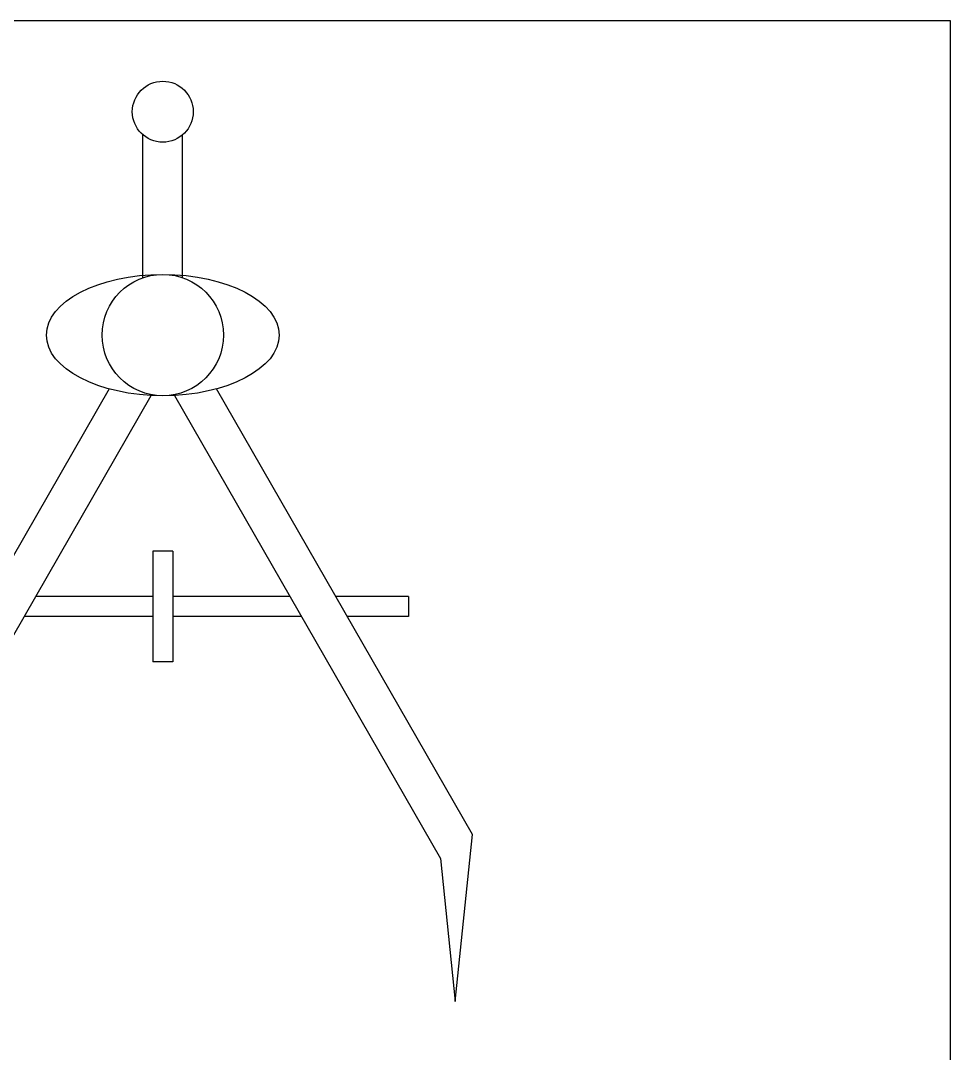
# Model space of a CAD drawing. Header units: millimetres. Extents: x -21221 to 1625077, y -149981 to 356550.
# Drawn here: x 267024.4 to 267323.3, y 148402.8 to 148735 of the extents above; entities that cross this region are included whole.
import ezdxf

# ---------------------------------------------------------------- set-up
doc = ezdxf.new("R2010")
doc.units = ezdxf.units.MM
doc.header["$LTSCALE"] = 1000
doc.header["$MEASUREMENT"] = 0
doc.layers.add('70-FRAM-DETAIL-0-45', color=70, linetype='CONTINUOUS')
doc.layers.add('Icons', color=7, linetype='CONTINUOUS')

msp = doc.modelspace()

# ---------------------------------------------------------------- linework, layer by layer
at = {"layer": '70-FRAM-DETAIL-0-45'}
msp.add_lwpolyline([(267323.3, 148070.6), (266398.73, 148070.6), (266398.73, 148735.02), (267323.3, 148735.02)], close=True, dxfattribs=at)
at = {"layer": 'Icons', "color": 4}
for p, q in [((267063.69, 148652.31), (267063.69, 148698.29)), ((267063.69, 148652.31), (267063.69, 148698.29)), ((267076.44, 148652.31), (267076.44, 148698.29)), ((267076.44, 148652.31), (267076.44, 148698.29)), ((267066.88, 148564.36), (267066.88, 148528.72)), ((267073.25, 148564.36), (267066.88, 148564.36)), ((267073.25, 148564.36), (267066.88, 148564.36)), ((267066.88, 148564.36), (267066.88, 148528.72)), ((267073.25, 148564.36), (267073.25, 148528.72)), ((267073.25, 148564.36), (267073.25, 148528.72)), ((267066.88, 148549.73), (267029.13, 148549.73)), ((267066.88, 148549.73), (267029.13, 148549.73)), ((267111.01, 148549.73), (267073.25, 148549.73)), ((267111.01, 148549.73), (267073.25, 148549.73)), ((267149.04, 148549.73), (267125.71, 148549.73)), ((267149.04, 148549.73), (267125.71, 148549.73)), ((267149.04, 148549.73), (267149.04, 148543.35)), ((267149.04, 148549.73), (267149.04, 148543.35)), ((267066.88, 148543.35), (267025.47, 148543.35)), ((267066.88, 148543.35), (267025.47, 148543.35)), ((267114.67, 148543.35), (267073.25, 148543.35)), ((267114.67, 148543.35), (267073.25, 148543.35)), ((267149.04, 148543.35), (267129.37, 148543.35)), ((267149.04, 148543.35), (267129.37, 148543.35)), ((267073.25, 148528.72), (267066.88, 148528.72)), ((267073.25, 148528.72), (267066.88, 148528.72))]:
    msp.add_line(p, q, dxfattribs=at)
for points in [[(267052.78, 148616.57), (266970.52, 148473.22), (266976.04, 148419.45), (266980.78, 148465.48), (267066.28, 148614.46)], [(267052.78, 148616.57), (266970.52, 148473.22), (266976.04, 148419.45), (266980.78, 148465.48), (267066.28, 148614.46)], [(267073.86, 148614.46), (267159.35, 148465.48), (267164.09, 148419.45), (267169.62, 148473.22), (267087.35, 148616.57)], [(267073.86, 148614.46), (267159.35, 148465.48), (267164.09, 148419.45), (267169.62, 148473.22), (267087.35, 148616.57)]]:
    msp.add_lwpolyline(points, dxfattribs=at)
for centre, radius in [((267070.07, 148705.72), 9.8), ((267070.07, 148705.72), 9.8), ((267070.07, 148633.87), 19.51), ((267070.07, 148633.87), 19.51)]:
    msp.add_circle(centre, radius, dxfattribs=at)
msp.add_ellipse((267070.07, 148633.87), major_axis=(37.43, 0), ratio=0.521253, dxfattribs=at)
msp.add_ellipse((267070.07, 148633.87), major_axis=(37.43, 0), ratio=0.521253, dxfattribs=at)

doc.saveas('drawing.dxf')
